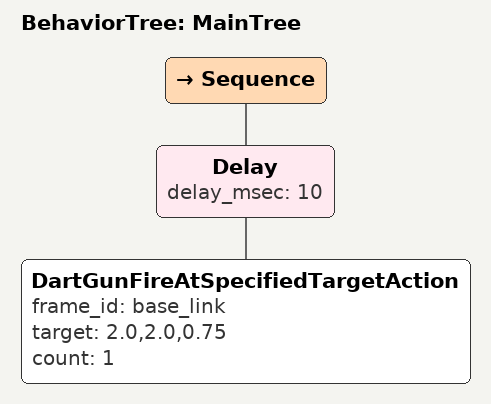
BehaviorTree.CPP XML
<root BTCPP_format="4" main_tree_to_execute="MainTree">
	<BehaviorTree ID="MainTree">
		<Sequence>
			<Delay delay_msec="10">
        		<DartGunFireAtSpecifiedTargetAction frame_id="base_link" target="2.0,2.0,0.75" count="1"/>
			</Delay>
		</Sequence>

	</BehaviorTree>
</root>
